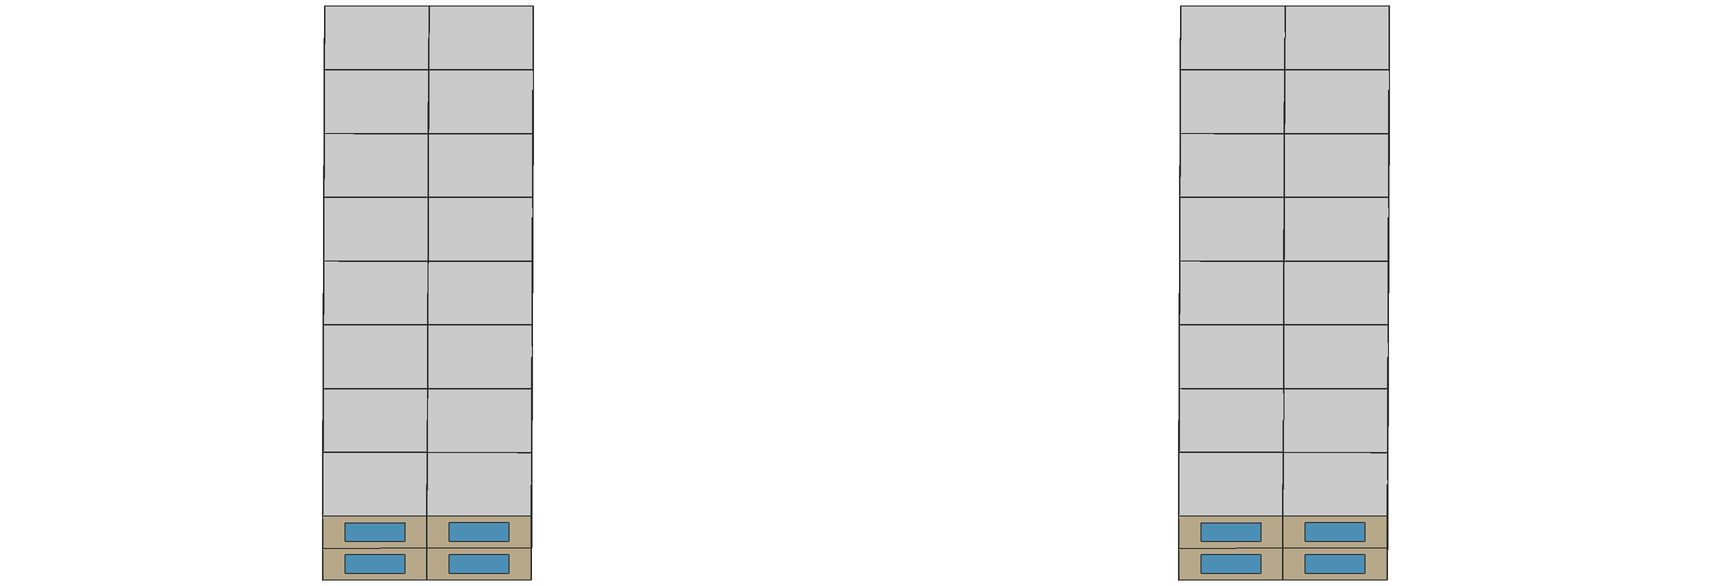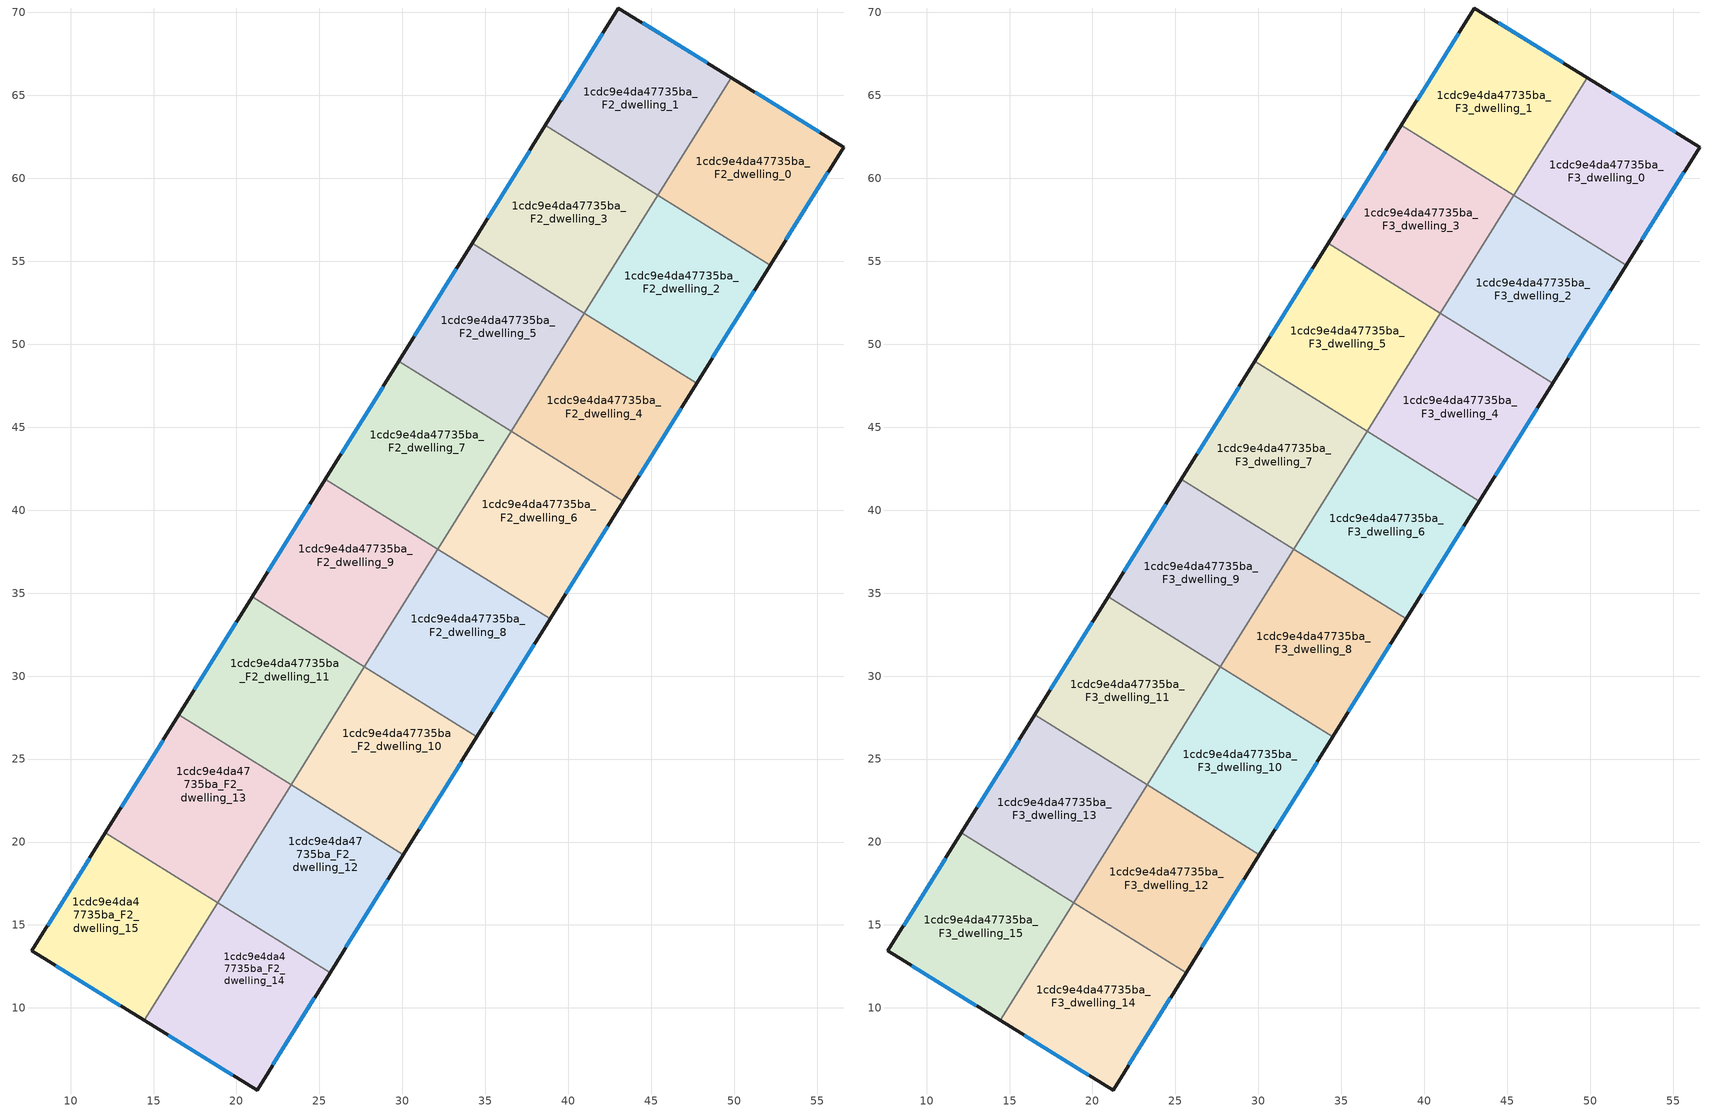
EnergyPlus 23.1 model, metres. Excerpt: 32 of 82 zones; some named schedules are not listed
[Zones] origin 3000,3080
1cdc9e4da47735ba_F2_dwelling_0
 floor to 1cdc9e4da47735ba_F1_dwelling_2 (EU_floor_Construction): 52.42,55.18 52.16,54.76 45.4,58.97 45.66,59.39 z6
 floor adiabatic (EU_floor_Construction): 56.59,61.89 52.42,55.18 45.66,59.39 49.82,66.07 z6
 wall outside (EU_wall_Construction): 52.16,54.76 56.59,61.89 49.82,66.07 z6:9
 wall to 1cdc9e4da47735ba_F2_dwelling_1 (EU_wall_Construction): 49.82,66.07 45.4,58.97 z6:9
 wall to 1cdc9e4da47735ba_F2_dwelling_2 (EU_wall_Construction): 45.4,58.97 52.16,54.76 z6:9
 window (EU_Window_Construction): 55.14,62.79 51.27,65.18 / 53.11,56.29 55.65,60.36 z6.64:8.36
1cdc9e4da47735ba_F2_dwelling_1
 floor to 1cdc9e4da47735ba_F1_dwelling_1 (EU_floor_Construction): 49.82,66.07 45.66,59.39 38.88,63.61 43.03,70.27 z6
 floor to 1cdc9e4da47735ba_F1_dwelling_3 (EU_floor_Construction): 45.65,59.39 45.39,58.98 38.62,63.19 38.88,63.61 z6
 wall outside (EU_wall_Construction): 49.82,66.07 43.03,70.27 38.62,63.19 z6:9
 wall to 1cdc9e4da47735ba_F2_dwelling_3 (EU_wall_Construction): 38.62,63.19 45.39,58.98 z6:9
 wall to 1cdc9e4da47735ba_F2_dwelling_2 (EU_wall_Construction): 45.39,58.97 45.4,58.97 z6:9
 window (EU_Window_Construction): 48.36,66.97 44.48,69.37 / 42.08,68.75 39.56,64.7 z6.64:8.36
1cdc9e4da47735ba_F2_dwelling_10
 floor to 1cdc9e4da47735ba_F1_dwelling_10 (EU_floor_Construction): 34.48,26.34 31.62,21.75 24.85,25.96 27.71,30.56 z6
 floor to 1cdc9e4da47735ba_F1_dwelling_12 (EU_floor_Construction): 31.62,21.75 30.06,19.24 23.29,23.45 24.85,25.96 z6
 wall outside (EU_wall_Construction): 30.06,19.24 34.48,26.34 z6:9
 wall to 1cdc9e4da47735ba_F2_dwelling_12 (EU_wall_Construction): 23.29,23.45 30.06,19.24 z6:9
 wall to 1cdc9e4da47735ba_F2_dwelling_11 (EU_wall_Construction): 27.71,30.56 23.29,23.45 z6:9
 wall to 1cdc9e4da47735ba_F2_dwelling_8 (EU_wall_Construction): 34.48,26.34 27.71,30.56 z6:9
 window (EU_Window_Construction): 31.01,20.76 33.54,24.82 z6.64:8.36
1cdc9e4da47735ba_F2_dwelling_11
 floor to 1cdc9e4da47735ba_F1_dwelling_11 (EU_floor_Construction): 27.71,30.56 24.85,25.96 18.08,30.17 20.94,34.77 z6
 floor to 1cdc9e4da47735ba_F1_dwelling_13 (EU_floor_Construction): 24.85,25.96 23.29,23.45 16.52,27.67 18.08,30.17 z6
 wall outside (EU_wall_Construction): 20.94,34.77 16.52,27.67 z6:9
 wall to 1cdc9e4da47735ba_F2_dwelling_9 (EU_wall_Construction): 27.71,30.56 20.94,34.77 z6:9
 wall to 1cdc9e4da47735ba_F2_dwelling_13 (EU_wall_Construction): 16.52,27.67 23.29,23.45 z6:9
 window (EU_Window_Construction): 19.99,33.25 17.47,29.19 z6.64:8.36
1cdc9e4da47735ba_F2_dwelling_12
 floor to 1cdc9e4da47735ba_F1_dwelling_12 (EU_floor_Construction): 30.06,19.24 27.46,15.06 20.69,19.27 23.29,23.45 z6
 floor to 1cdc9e4da47735ba_F1_dwelling_14 (EU_floor_Construction): 27.46,15.06 25.64,12.14 18.87,16.35 20.69,19.27 z6
 wall outside (EU_wall_Construction): 25.64,12.14 30.06,19.24 z6:9
 wall to 1cdc9e4da47735ba_F2_dwelling_13 (EU_wall_Construction): 23.29,23.45 18.87,16.35 z6:9
 wall to 1cdc9e4da47735ba_F2_dwelling_14 (EU_wall_Construction): 18.87,16.35 25.64,12.14 z6:9
 window (EU_Window_Construction): 26.59,13.66 29.12,17.72 z6.64:8.36
1cdc9e4da47735ba_F2_dwelling_13
 floor to 1cdc9e4da47735ba_F1_dwelling_13 (EU_floor_Construction): 23.29,23.45 20.69,19.27 13.92,23.49 16.52,27.67 z6
 floor to 1cdc9e4da47735ba_F1_dwelling_16 (EU_floor_Construction): 18.43,20.68 16.61,17.76 12.1,20.56 13.92,23.49 z6
 floor to 1cdc9e4da47735ba_F1_dwelling_15 (EU_floor_Construction): 20.69,19.27 18.87,16.35 16.61,17.76 18.43,20.68 z6
 wall outside (EU_wall_Construction): 16.52,27.67 12.1,20.56 z6:9
 wall to 1cdc9e4da47735ba_F2_dwelling_15 (EU_wall_Construction): 12.1,20.56 18.86,16.35 z6:9
 wall to 1cdc9e4da47735ba_F2_dwelling_14 (EU_wall_Construction): 18.86,16.36 18.87,16.35 z6:9
 window (EU_Window_Construction): 15.57,26.14 13.05,22.08 z6.64:8.36
1cdc9e4da47735ba_F2_dwelling_14
 floor to 1cdc9e4da47735ba_F1_dwelling_15 (EU_floor_Construction): 18.87,16.35 16.53,12.59 23.3,8.38 21.24,5.05 14.44,9.25 18.86,16.36 z6
 floor adiabatic (EU_floor_Construction): 25.64,12.14 23.3,8.38 16.53,12.59 18.87,16.35 z6
 wall outside (EU_wall_Construction): 14.44,9.25 21.24,5.05 25.64,12.14 z6:9
 wall to 1cdc9e4da47735ba_F2_dwelling_15 (EU_wall_Construction): 18.86,16.36 14.44,9.25 z6:9
 window (EU_Window_Construction): 15.9,8.35 19.78,5.95 / 22.18,6.57 24.7,10.62 z6.64:8.36
1cdc9e4da47735ba_F2_dwelling_15
 floor to 1cdc9e4da47735ba_F1_dwelling_15 (EU_floor_Construction): 18.86,16.36 14.44,9.25 12.18,10.64 16.61,17.76 z6
 floor to 1cdc9e4da47735ba_F1_dwelling_16 (EU_floor_Construction): 16.61,17.76 12.18,10.64 7.67,13.43 12.1,20.56 z6
 wall outside (EU_wall_Construction): 12.1,20.56 7.67,13.43 14.44,9.25 z6:9
 window (EU_Window_Construction): 9.12,12.54 12.99,10.15 / 11.15,19.03 8.62,14.96 z6.64:8.36
1cdc9e4da47735ba_F2_dwelling_2
 floor to 1cdc9e4da47735ba_F1_dwelling_2 (EU_floor_Construction): 52.16,54.76 48.26,48.49 41.49,52.71 45.39,58.97 z6
 floor to 1cdc9e4da47735ba_F1_dwelling_4 (EU_floor_Construction): 48.26,48.49 47.74,47.66 40.97,51.87 41.49,52.71 z6
 wall outside (EU_wall_Construction): 47.74,47.66 52.16,54.76 z6:9
 wall to 1cdc9e4da47735ba_F2_dwelling_4 (EU_wall_Construction): 40.97,51.87 47.74,47.66 z6:9
 wall to 1cdc9e4da47735ba_F2_dwelling_3 (EU_wall_Construction): 45.39,58.97 40.97,51.87 z6:9
 window (EU_Window_Construction): 48.69,49.18 51.21,53.24 z6.64:8.36
1cdc9e4da47735ba_F2_dwelling_3
 floor to 1cdc9e4da47735ba_F1_dwelling_3 (EU_floor_Construction): 45.39,58.98 41.49,52.71 34.72,56.92 38.62,63.19 z6
 floor to 1cdc9e4da47735ba_F1_dwelling_5 (EU_floor_Construction): 41.49,52.71 40.97,51.87 34.2,56.08 34.72,56.92 z6
 wall outside (EU_wall_Construction): 38.62,63.19 34.2,56.08 z6:9
 wall to 1cdc9e4da47735ba_F2_dwelling_5 (EU_wall_Construction): 34.2,56.08 40.97,51.87 z6:9
 window (EU_Window_Construction): 37.67,61.67 35.15,57.6 z6.64:8.36
1cdc9e4da47735ba_F2_dwelling_4
 floor adiabatic (EU_floor_Construction): 47.74,47.66 43.32,40.55 36.55,44.77 40.97,51.87 z6
 wall outside (EU_wall_Construction): 43.32,40.55 47.74,47.66 z6:9
 wall to 1cdc9e4da47735ba_F2_dwelling_6 (EU_wall_Construction): 36.55,44.77 43.32,40.55 z6:9
 wall to 1cdc9e4da47735ba_F2_dwelling_5 (EU_wall_Construction): 40.97,51.87 36.55,44.77 z6:9
 window (EU_Window_Construction): 44.27,42.08 46.8,46.14 z6.64:8.36
1cdc9e4da47735ba_F2_dwelling_5
 floor to 1cdc9e4da47735ba_F1_dwelling_5 (EU_floor_Construction): 40.97,51.87 37.33,46.02 30.56,50.23 34.2,56.08 z6
 floor to 1cdc9e4da47735ba_F1_dwelling_7 (EU_floor_Construction): 37.33,46.02 36.55,44.77 29.78,48.98 30.56,50.23 z6
 wall outside (EU_wall_Construction): 34.2,56.08 29.78,48.98 z6:9
 wall to 1cdc9e4da47735ba_F2_dwelling_7 (EU_wall_Construction): 29.78,48.98 36.55,44.77 z6:9
 window (EU_Window_Construction): 33.25,54.56 30.73,50.5 z6.64:8.36
1cdc9e4da47735ba_F2_dwelling_6
 floor to 1cdc9e4da47735ba_F1_dwelling_6 (EU_floor_Construction): 43.32,40.55 39.94,35.12 33.17,39.33 36.55,44.77 z6
 floor to 1cdc9e4da47735ba_F1_dwelling_8 (EU_floor_Construction): 39.94,35.12 38.9,33.45 32.13,37.66 33.17,39.33 z6
 wall outside (EU_wall_Construction): 38.9,33.45 43.32,40.55 z6:9
 wall to 1cdc9e4da47735ba_F2_dwelling_8 (EU_wall_Construction): 32.13,37.66 38.9,33.45 z6:9
 wall to 1cdc9e4da47735ba_F2_dwelling_7 (EU_wall_Construction): 36.55,44.77 32.13,37.66 z6:9
 window (EU_Window_Construction): 39.85,34.97 42.38,39.03 z6.64:8.36
1cdc9e4da47735ba_F2_dwelling_7
 floor to 1cdc9e4da47735ba_F1_dwelling_7 (EU_floor_Construction): 36.55,44.77 33.17,39.33 26.4,43.55 29.78,48.98 z6
 floor to 1cdc9e4da47735ba_F1_dwelling_9 (EU_floor_Construction): 33.17,39.33 32.13,37.66 25.36,41.87 26.4,43.55 z6
 wall outside (EU_wall_Construction): 29.78,48.98 25.36,41.87 z6:9
 wall to 1cdc9e4da47735ba_F2_dwelling_9 (EU_wall_Construction): 25.36,41.87 32.13,37.66 z6:9
 window (EU_Window_Construction): 28.83,47.46 26.31,43.4 z6.64:8.36
1cdc9e4da47735ba_F2_dwelling_8
 floor to 1cdc9e4da47735ba_F1_dwelling_8 (EU_floor_Construction): 38.9,33.45 35.78,28.43 29.01,32.65 32.13,37.66 z6
 floor to 1cdc9e4da47735ba_F1_dwelling_10 (EU_floor_Construction): 35.78,28.43 34.48,26.34 27.71,30.56 29.01,32.65 z6
 wall outside (EU_wall_Construction): 34.48,26.34 38.9,33.45 z6:9
 wall to 1cdc9e4da47735ba_F2_dwelling_9 (EU_wall_Construction): 32.13,37.66 27.71,30.56 z6:9
 window (EU_Window_Construction): 35.43,27.87 37.96,31.93 z6.64:8.36
1cdc9e4da47735ba_F2_dwelling_9
 floor to 1cdc9e4da47735ba_F1_dwelling_9 (EU_floor_Construction): 32.13,37.66 29.01,32.65 22.24,36.86 25.36,41.87 z6
 floor to 1cdc9e4da47735ba_F1_dwelling_11 (EU_floor_Construction): 29.01,32.65 27.71,30.56 20.94,34.77 22.24,36.86 z6
 wall outside (EU_wall_Construction): 25.36,41.87 20.94,34.77 z6:9
 window (EU_Window_Construction): 24.41,40.35 21.89,36.29 z6.64:8.36
1cdc9e4da47735ba_F3_dwelling_0
 floor to 1cdc9e4da47735ba_F2_dwelling_0 (EU_floor_Construction): 56.59,61.89 52.16,54.76 45.4,58.97 49.82,66.07 z9
 wall outside (EU_wall_Construction): 52.16,54.76 56.59,61.89 49.82,66.07 z9:12
 wall to 1cdc9e4da47735ba_F3_dwelling_1 (EU_wall_Construction): 49.82,66.07 45.4,58.97 z9:12
 wall to 1cdc9e4da47735ba_F3_dwelling_2 (EU_wall_Construction): 45.4,58.97 52.16,54.76 z9:12
 window (EU_Window_Construction): 55.14,62.79 51.27,65.18 / 53.11,56.29 55.65,60.36 z9.64:11.36
 ceiling to 1cdc9e4da47735ba_F4_dwelling_0 (EU_floor_Construction): 52.16,54.76 56.59,61.89 49.82,66.07 45.4,58.97 z12
1cdc9e4da47735ba_F3_dwelling_1
 floor to 1cdc9e4da47735ba_F2_dwelling_1 (EU_floor_Construction): 49.82,66.07 45.4,58.97 38.62,63.19 43.03,70.27 z9
 wall outside (EU_wall_Construction): 49.82,66.07 43.03,70.27 38.62,63.19 z9:12
 wall to 1cdc9e4da47735ba_F3_dwelling_3 (EU_wall_Construction): 38.62,63.19 45.39,58.98 z9:12
 wall to 1cdc9e4da47735ba_F3_dwelling_2 (EU_wall_Construction): 45.39,58.97 45.4,58.97 z9:12
 window (EU_Window_Construction): 48.36,66.97 44.48,69.37 / 42.08,68.75 39.56,64.7 z9.64:11.36
 ceiling to 1cdc9e4da47735ba_F4_dwelling_1 (EU_floor_Construction): 45.4,58.97 49.82,66.07 43.03,70.27 38.62,63.19 z12
1cdc9e4da47735ba_F3_dwelling_10
 floor to 1cdc9e4da47735ba_F2_dwelling_10 (EU_floor_Construction): 34.48,26.34 30.06,19.24 23.29,23.45 27.71,30.56 z9
 wall outside (EU_wall_Construction): 30.06,19.24 34.48,26.34 z9:12
 wall to 1cdc9e4da47735ba_F3_dwelling_12 (EU_wall_Construction): 23.29,23.45 30.06,19.24 z9:12
 wall to 1cdc9e4da47735ba_F3_dwelling_11 (EU_wall_Construction): 27.71,30.56 23.29,23.45 z9:12
 wall to 1cdc9e4da47735ba_F3_dwelling_8 (EU_wall_Construction): 34.48,26.34 27.71,30.56 z9:12
 window (EU_Window_Construction): 31.01,20.76 33.54,24.82 z9.64:11.36
 ceiling to 1cdc9e4da47735ba_F4_dwelling_10 (EU_floor_Construction): 30.06,19.24 34.48,26.34 27.71,30.56 23.29,23.45 z12
1cdc9e4da47735ba_F3_dwelling_11
 floor to 1cdc9e4da47735ba_F2_dwelling_11 (EU_floor_Construction): 27.71,30.56 23.29,23.45 16.52,27.67 20.94,34.77 z9
 wall outside (EU_wall_Construction): 20.94,34.77 16.52,27.67 z9:12
 wall to 1cdc9e4da47735ba_F3_dwelling_9 (EU_wall_Construction): 27.71,30.56 20.94,34.77 z9:12
 wall to 1cdc9e4da47735ba_F3_dwelling_13 (EU_wall_Construction): 16.52,27.67 23.29,23.45 z9:12
 window (EU_Window_Construction): 19.99,33.25 17.47,29.19 z9.64:11.36
 ceiling to 1cdc9e4da47735ba_F4_dwelling_11 (EU_floor_Construction): 23.29,23.45 27.71,30.56 20.94,34.77 16.52,27.67 z12
1cdc9e4da47735ba_F3_dwelling_12
 floor to 1cdc9e4da47735ba_F2_dwelling_12 (EU_floor_Construction): 30.06,19.24 25.64,12.14 18.87,16.35 23.29,23.45 z9
 wall outside (EU_wall_Construction): 25.64,12.14 30.06,19.24 z9:12
 wall to 1cdc9e4da47735ba_F3_dwelling_13 (EU_wall_Construction): 23.29,23.45 18.87,16.35 z9:12
 wall to 1cdc9e4da47735ba_F3_dwelling_14 (EU_wall_Construction): 18.87,16.35 25.64,12.14 z9:12
 window (EU_Window_Construction): 26.59,13.66 29.12,17.72 z9.64:11.36
 ceiling to 1cdc9e4da47735ba_F4_dwelling_12 (EU_floor_Construction): 25.64,12.14 30.06,19.24 23.29,23.45 18.87,16.35 z12
1cdc9e4da47735ba_F3_dwelling_13
 floor to 1cdc9e4da47735ba_F2_dwelling_13 (EU_floor_Construction): 23.29,23.45 18.87,16.35 12.1,20.56 16.52,27.67 z9
 wall outside (EU_wall_Construction): 16.52,27.67 12.1,20.56 z9:12
 wall to 1cdc9e4da47735ba_F3_dwelling_15 (EU_wall_Construction): 12.1,20.56 18.86,16.35 z9:12
 wall to 1cdc9e4da47735ba_F3_dwelling_14 (EU_wall_Construction): 18.86,16.36 18.87,16.35 z9:12
 window (EU_Window_Construction): 15.57,26.14 13.05,22.08 z9.64:11.36
 ceiling to 1cdc9e4da47735ba_F4_dwelling_13 (EU_floor_Construction): 18.87,16.35 23.29,23.45 16.52,27.67 12.1,20.56 z12
1cdc9e4da47735ba_F3_dwelling_14
 floor to 1cdc9e4da47735ba_F2_dwelling_14 (EU_floor_Construction): 25.64,12.14 21.24,5.05 14.44,9.25 18.86,16.36 z9
 wall outside (EU_wall_Construction): 14.44,9.25 21.24,5.05 25.64,12.14 z9:12
 wall to 1cdc9e4da47735ba_F3_dwelling_15 (EU_wall_Construction): 18.86,16.36 14.44,9.25 z9:12
 window (EU_Window_Construction): 15.9,8.35 19.78,5.95 / 22.18,6.57 24.7,10.62 z9.64:11.36
 ceiling to 1cdc9e4da47735ba_F4_dwelling_14 (EU_floor_Construction): 21.24,5.05 25.64,12.14 18.86,16.36 14.44,9.25 z12
1cdc9e4da47735ba_F3_dwelling_15
 floor to 1cdc9e4da47735ba_F2_dwelling_15 (EU_floor_Construction): 18.86,16.36 14.44,9.25 7.67,13.43 12.1,20.56 z9
 wall outside (EU_wall_Construction): 12.1,20.56 7.67,13.43 14.44,9.25 z9:12
 window (EU_Window_Construction): 9.12,12.54 12.99,10.15 / 11.15,19.03 8.62,14.96 z9.64:11.36
 ceiling to 1cdc9e4da47735ba_F4_dwelling_15 (EU_floor_Construction): 14.44,9.25 18.86,16.36 12.1,20.56 7.67,13.43 z12
1cdc9e4da47735ba_F3_dwelling_2
 floor to 1cdc9e4da47735ba_F2_dwelling_2 (EU_floor_Construction): 52.16,54.76 47.74,47.66 40.97,51.87 45.39,58.97 z9
 wall outside (EU_wall_Construction): 47.74,47.66 52.16,54.76 z9:12
 wall to 1cdc9e4da47735ba_F3_dwelling_4 (EU_wall_Construction): 40.97,51.87 47.74,47.66 z9:12
 wall to 1cdc9e4da47735ba_F3_dwelling_3 (EU_wall_Construction): 45.39,58.97 40.97,51.87 z9:12
 window (EU_Window_Construction): 48.69,49.18 51.21,53.24 z9.64:11.36
 ceiling to 1cdc9e4da47735ba_F4_dwelling_2 (EU_floor_Construction): 47.74,47.66 52.16,54.76 45.39,58.97 40.97,51.87 z12
1cdc9e4da47735ba_F3_dwelling_3
 floor to 1cdc9e4da47735ba_F2_dwelling_3 (EU_floor_Construction): 45.39,58.97 40.97,51.87 34.2,56.08 38.62,63.19 z9
 wall outside (EU_wall_Construction): 38.62,63.19 34.2,56.08 z9:12
 wall to 1cdc9e4da47735ba_F3_dwelling_5 (EU_wall_Construction): 34.2,56.08 40.97,51.87 z9:12
 window (EU_Window_Construction): 37.67,61.67 35.15,57.6 z9.64:11.36
 ceiling to 1cdc9e4da47735ba_F4_dwelling_3 (EU_floor_Construction): 40.97,51.87 45.39,58.97 38.62,63.19 34.2,56.08 z12
1cdc9e4da47735ba_F3_dwelling_4
 floor to 1cdc9e4da47735ba_F2_dwelling_4 (EU_floor_Construction): 47.74,47.66 43.32,40.55 36.55,44.77 40.97,51.87 z9
 wall outside (EU_wall_Construction): 43.32,40.55 47.74,47.66 z9:12
 wall to 1cdc9e4da47735ba_F3_dwelling_6 (EU_wall_Construction): 36.55,44.77 43.32,40.55 z9:12
 wall to 1cdc9e4da47735ba_F3_dwelling_5 (EU_wall_Construction): 40.97,51.87 36.55,44.77 z9:12
 window (EU_Window_Construction): 44.27,42.08 46.8,46.14 z9.64:11.36
 ceiling to 1cdc9e4da47735ba_F4_dwelling_4 (EU_floor_Construction): 43.32,40.55 47.74,47.66 40.97,51.87 36.55,44.77 z12
1cdc9e4da47735ba_F3_dwelling_5
 floor to 1cdc9e4da47735ba_F2_dwelling_5 (EU_floor_Construction): 40.97,51.87 36.55,44.77 29.78,48.98 34.2,56.08 z9
 wall outside (EU_wall_Construction): 34.2,56.08 29.78,48.98 z9:12
 wall to 1cdc9e4da47735ba_F3_dwelling_7 (EU_wall_Construction): 29.78,48.98 36.55,44.77 z9:12
 window (EU_Window_Construction): 33.25,54.56 30.73,50.5 z9.64:11.36
 ceiling to 1cdc9e4da47735ba_F4_dwelling_5 (EU_floor_Construction): 36.55,44.77 40.97,51.87 34.2,56.08 29.78,48.98 z12
1cdc9e4da47735ba_F3_dwelling_6
 floor to 1cdc9e4da47735ba_F2_dwelling_6 (EU_floor_Construction): 43.32,40.55 38.9,33.45 32.13,37.66 36.55,44.77 z9
 wall outside (EU_wall_Construction): 38.9,33.45 43.32,40.55 z9:12
 wall to 1cdc9e4da47735ba_F3_dwelling_8 (EU_wall_Construction): 32.13,37.66 38.9,33.45 z9:12
 wall to 1cdc9e4da47735ba_F3_dwelling_7 (EU_wall_Construction): 36.55,44.77 32.13,37.66 z9:12
 window (EU_Window_Construction): 39.85,34.97 42.38,39.03 z9.64:11.36
 ceiling to 1cdc9e4da47735ba_F4_dwelling_6 (EU_floor_Construction): 38.9,33.45 43.32,40.55 36.55,44.77 32.13,37.66 z12
1cdc9e4da47735ba_F3_dwelling_7
 floor to 1cdc9e4da47735ba_F2_dwelling_7 (EU_floor_Construction): 36.55,44.77 32.13,37.66 25.36,41.87 29.78,48.98 z9
 wall outside (EU_wall_Construction): 29.78,48.98 25.36,41.87 z9:12
 wall to 1cdc9e4da47735ba_F3_dwelling_9 (EU_wall_Construction): 25.36,41.87 32.13,37.66 z9:12
 window (EU_Window_Construction): 28.83,47.46 26.31,43.4 z9.64:11.36
 ceiling to 1cdc9e4da47735ba_F4_dwelling_7 (EU_floor_Construction): 32.13,37.66 36.55,44.77 29.78,48.98 25.36,41.87 z12
1cdc9e4da47735ba_F3_dwelling_8
 floor to 1cdc9e4da47735ba_F2_dwelling_8 (EU_floor_Construction): 38.9,33.45 34.48,26.34 27.71,30.56 32.13,37.66 z9
 wall outside (EU_wall_Construction): 34.48,26.34 38.9,33.45 z9:12
 wall to 1cdc9e4da47735ba_F3_dwelling_9 (EU_wall_Construction): 32.13,37.66 27.71,30.56 z9:12
 window (EU_Window_Construction): 35.43,27.87 37.96,31.93 z9.64:11.36
 ceiling to 1cdc9e4da47735ba_F4_dwelling_8 (EU_floor_Construction): 34.48,26.34 38.9,33.45 32.13,37.66 27.71,30.56 z12
1cdc9e4da47735ba_F3_dwelling_9
 floor to 1cdc9e4da47735ba_F2_dwelling_9 (EU_floor_Construction): 32.13,37.66 27.71,30.56 20.94,34.77 25.36,41.87 z9
 wall outside (EU_wall_Construction): 25.36,41.87 20.94,34.77 z9:12
 window (EU_Window_Construction): 24.41,40.35 21.89,36.29 z9.64:11.36
 ceiling to 1cdc9e4da47735ba_F4_dwelling_9 (EU_floor_Construction): 27.71,30.56 32.13,37.66 25.36,41.87 20.94,34.77 z12
[Building]
EU S2 Campaign: North Axis=0; Terrain=City; Solar Distribution=FullExterior
[Site:Location]
Yerevan-Zvartnots.Intl.AP: Latitude=40.15; Longitude=44.383; Time Zone=4; Elevation=854
[SizingPeriod:WeatherFileDays]
AnnualSizingPeriod: Begin Month=1; Begin Day of Month=1; End Month=12; End Day of Month=31; Day of Week for Start Day=Monday; Use Weather File Daylight Saving Period=No; Use Weather File Rain and Snow Indicators=No
[MATERIAL]
EU_InternalMass_Material: Roughness=MediumRough; Thickness=0.1; Conductivity=1; Density=1800; Specific Heat=900; Thermal Absorptance=0.9; Solar Absorptance=0.7; Visible Absorptance=0.7
[MATERIAL:NOMASS] Roughness=MediumRough; Thermal Absorptance=0.9; Solar Absorptance=0.7; Visible Absorptance=0.7
Name | Thermal Resistance
EU_wall_NoMass | 1.05043
EU_floor_NoMass | 0.478065
[WINDOWMATERIAL:SIMPLEGLAZINGSYSTEM]
EU_Window_SimpleGlazing: UFactor=2.5566; Solar Heat Gain Coefficient=0.75; Visible Transmittance=0.75
[CONSTRUCTION]
EU_wall_Construction: EU_wall_NoMass
EU_floor_Construction: EU_floor_NoMass
EU_Window_Construction: EU_Window_SimpleGlazing
EU_InternalMass_Construction: EU_InternalMass_Material
[ZONE] Type=1; Multiplier=1; Ceiling Height=autocalculate; Floor Area=autocalculate; Part of Total Floor Area=Yes
Name | Volume
1cdc9e4da47735ba_F2_dwelling_0; 1cdc9e4da47735ba_F3_dwelling_0 | 200.18
1cdc9e4da47735ba_F2_dwelling_1; 1cdc9e4da47735ba_F3_dwelling_1 | 200.16
1cdc9e4da47735ba_F2_dwelling_10; 1cdc9e4da47735ba_F3_dwelling_10; 1cdc9e4da47735ba_F2_dwelling_9; 1cdc9e4da47735ba_F3_dwelling_9 | 200.172
1cdc9e4da47735ba_F2_dwelling_11; 1cdc9e4da47735ba_F3_dwelling_11; 1cdc9e4da47735ba_F2_dwelling_5; 1cdc9e4da47735ba_F3_dwelling_5 | 200.193
1cdc9e4da47735ba_F2_dwelling_12; 1cdc9e4da47735ba_F3_dwelling_12; 1cdc9e4da47735ba_F2_dwelling_13; 1cdc9e4da47735ba_F3_dwelling_13; 1cdc9e4da47735ba_F2_dwelling_14; 1cdc9e4da47735ba_F3_dwelling_14; 1cdc9e4da47735ba_F2_dwelling_7; 1cdc9e4da47735ba_F3_dwelling_7 | 200.176
1cdc9e4da47735ba_F2_dwelling_15; 1cdc9e4da47735ba_F3_dwelling_15 | 200.197
1cdc9e4da47735ba_F2_dwelling_2; 1cdc9e4da47735ba_F3_dwelling_2 | 200.158
1cdc9e4da47735ba_F2_dwelling_3; 1cdc9e4da47735ba_F3_dwelling_3 | 200.209
1cdc9e4da47735ba_F2_dwelling_4; 1cdc9e4da47735ba_F3_dwelling_4 | 200.155
1cdc9e4da47735ba_F2_dwelling_6; 1cdc9e4da47735ba_F3_dwelling_6 | 200.175
1cdc9e4da47735ba_F2_dwelling_8; 1cdc9e4da47735ba_F3_dwelling_8 | 200.142
[INTERNALMASS] Construction=EU_InternalMass_Construction
Name | Zone or ZoneList | Surface Area
1cdc9e4da47735ba_F2_dwelling_0_EU_InternalMass | 1cdc9e4da47735ba_F2_dwelling_0 | 66.7272
1cdc9e4da47735ba_F2_dwelling_1_EU_InternalMass | 1cdc9e4da47735ba_F2_dwelling_1 | 66.7193
1cdc9e4da47735ba_F2_dwelling_2_EU_InternalMass | 1cdc9e4da47735ba_F2_dwelling_2 | 66.72
1cdc9e4da47735ba_F2_dwelling_3_EU_InternalMass | 1cdc9e4da47735ba_F2_dwelling_3 | 66.7354
1cdc9e4da47735ba_F2_dwelling_4_EU_InternalMass | 1cdc9e4da47735ba_F2_dwelling_4 | 66.7182
1cdc9e4da47735ba_F2_dwelling_5_EU_InternalMass | 1cdc9e4da47735ba_F2_dwelling_5 | 66.732
1cdc9e4da47735ba_F2_dwelling_6_EU_InternalMass | 1cdc9e4da47735ba_F2_dwelling_6 | 66.7261
1cdc9e4da47735ba_F2_dwelling_7_EU_InternalMass | 1cdc9e4da47735ba_F2_dwelling_7 | 66.727
1cdc9e4da47735ba_F2_dwelling_8_EU_InternalMass | 1cdc9e4da47735ba_F2_dwelling_8 | 66.7122
1cdc9e4da47735ba_F2_dwelling_9_EU_InternalMass | 1cdc9e4da47735ba_F2_dwelling_9 | 66.7241
1cdc9e4da47735ba_F2_dwelling_10_EU_InternalMass | 1cdc9e4da47735ba_F2_dwelling_10 | 66.7249
1cdc9e4da47735ba_F2_dwelling_11_EU_InternalMass | 1cdc9e4da47735ba_F2_dwelling_11 | 66.7298
1cdc9e4da47735ba_F2_dwelling_12_EU_InternalMass | 1cdc9e4da47735ba_F2_dwelling_12 | 66.7235
1cdc9e4da47735ba_F2_dwelling_13_EU_InternalMass | 1cdc9e4da47735ba_F2_dwelling_13 | 66.727
1cdc9e4da47735ba_F2_dwelling_14_EU_InternalMass | 1cdc9e4da47735ba_F2_dwelling_14 | 66.7249
1cdc9e4da47735ba_F2_dwelling_15_EU_InternalMass | 1cdc9e4da47735ba_F2_dwelling_15 | 66.7329
1cdc9e4da47735ba_F3_dwelling_0_EU_InternalMass | 1cdc9e4da47735ba_F3_dwelling_0 | 66.7272
1cdc9e4da47735ba_F3_dwelling_1_EU_InternalMass | 1cdc9e4da47735ba_F3_dwelling_1 | 66.7193
1cdc9e4da47735ba_F3_dwelling_2_EU_InternalMass | 1cdc9e4da47735ba_F3_dwelling_2 | 66.72
1cdc9e4da47735ba_F3_dwelling_3_EU_InternalMass | 1cdc9e4da47735ba_F3_dwelling_3 | 66.7354
1cdc9e4da47735ba_F3_dwelling_4_EU_InternalMass | 1cdc9e4da47735ba_F3_dwelling_4 | 66.7182
1cdc9e4da47735ba_F3_dwelling_5_EU_InternalMass | 1cdc9e4da47735ba_F3_dwelling_5 | 66.732
1cdc9e4da47735ba_F3_dwelling_6_EU_InternalMass | 1cdc9e4da47735ba_F3_dwelling_6 | 66.7261
1cdc9e4da47735ba_F3_dwelling_7_EU_InternalMass | 1cdc9e4da47735ba_F3_dwelling_7 | 66.727
1cdc9e4da47735ba_F3_dwelling_8_EU_InternalMass | 1cdc9e4da47735ba_F3_dwelling_8 | 66.7122
1cdc9e4da47735ba_F3_dwelling_9_EU_InternalMass | 1cdc9e4da47735ba_F3_dwelling_9 | 66.7241
1cdc9e4da47735ba_F3_dwelling_10_EU_InternalMass | 1cdc9e4da47735ba_F3_dwelling_10 | 66.7249
1cdc9e4da47735ba_F3_dwelling_11_EU_InternalMass | 1cdc9e4da47735ba_F3_dwelling_11 | 66.7298
1cdc9e4da47735ba_F3_dwelling_12_EU_InternalMass | 1cdc9e4da47735ba_F3_dwelling_12 | 66.7235
1cdc9e4da47735ba_F3_dwelling_13_EU_InternalMass | 1cdc9e4da47735ba_F3_dwelling_13 | 66.727
1cdc9e4da47735ba_F3_dwelling_14_EU_InternalMass | 1cdc9e4da47735ba_F3_dwelling_14 | 66.7249
1cdc9e4da47735ba_F3_dwelling_15_EU_InternalMass | 1cdc9e4da47735ba_F3_dwelling_15 | 66.7329
[OTHEREQUIPMENT] Fuel Type=Electricity; Design Level Calculation Method=Watts/Area; Power per Zone Floor Area=1; Fraction Latent=0; Fraction Radiant=0; Fraction Lost=0; Carbon Dioxide Generation Rate=0; EndUse Subcategory=EU_Step8_InternalGains
Name | Zone or ZoneList or Space or SpaceList | Schedule
EU_Step8_InternalGain_1cdc9e4da47735ba_F2_dwelling_0_f000 | 1cdc9e4da47735ba_F2_dwelling_0 | EU_Step8_GainSchedule_1cdc9e4da47735ba_F2_dwelling_0_f000
EU_Step8_InternalGain_1cdc9e4da47735ba_F2_dwelling_1_f000 | 1cdc9e4da47735ba_F2_dwelling_1 | EU_Step8_GainSchedule_1cdc9e4da47735ba_F2_dwelling_1_f000
EU_Step8_InternalGain_1cdc9e4da47735ba_F2_dwelling_2_f000 | 1cdc9e4da47735ba_F2_dwelling_2 | EU_Step8_GainSchedule_1cdc9e4da47735ba_F2_dwelling_2_f000
EU_Step8_InternalGain_1cdc9e4da47735ba_F2_dwelling_3_f000 | 1cdc9e4da47735ba_F2_dwelling_3 | EU_Step8_GainSchedule_1cdc9e4da47735ba_F2_dwelling_3_f000
EU_Step8_InternalGain_1cdc9e4da47735ba_F2_dwelling_4_f000 | 1cdc9e4da47735ba_F2_dwelling_4 | EU_Step8_GainSchedule_1cdc9e4da47735ba_F2_dwelling_4_f000
EU_Step8_InternalGain_1cdc9e4da47735ba_F2_dwelling_5_f000 | 1cdc9e4da47735ba_F2_dwelling_5 | EU_Step8_GainSchedule_1cdc9e4da47735ba_F2_dwelling_5_f000
EU_Step8_InternalGain_1cdc9e4da47735ba_F2_dwelling_6_f000 | 1cdc9e4da47735ba_F2_dwelling_6 | EU_Step8_GainSchedule_1cdc9e4da47735ba_F2_dwelling_6_f000
EU_Step8_InternalGain_1cdc9e4da47735ba_F2_dwelling_7_f000 | 1cdc9e4da47735ba_F2_dwelling_7 | EU_Step8_GainSchedule_1cdc9e4da47735ba_F2_dwelling_7_f000
EU_Step8_InternalGain_1cdc9e4da47735ba_F2_dwelling_8_f000 | 1cdc9e4da47735ba_F2_dwelling_8 | EU_Step8_GainSchedule_1cdc9e4da47735ba_F2_dwelling_8_f000
EU_Step8_InternalGain_1cdc9e4da47735ba_F2_dwelling_9_f000 | 1cdc9e4da47735ba_F2_dwelling_9 | EU_Step8_GainSchedule_1cdc9e4da47735ba_F2_dwelling_9_f000
EU_Step8_InternalGain_1cdc9e4da47735ba_F2_dwelling_10_f000 | 1cdc9e4da47735ba_F2_dwelling_10 | EU_Step8_GainSchedule_1cdc9e4da47735ba_F2_dwelling_10_f000
EU_Step8_InternalGain_1cdc9e4da47735ba_F2_dwelling_11_f000 | 1cdc9e4da47735ba_F2_dwelling_11 | EU_Step8_GainSchedule_1cdc9e4da47735ba_F2_dwelling_11_f000
EU_Step8_InternalGain_1cdc9e4da47735ba_F2_dwelling_12_f000 | 1cdc9e4da47735ba_F2_dwelling_12 | EU_Step8_GainSchedule_1cdc9e4da47735ba_F2_dwelling_12_f000
EU_Step8_InternalGain_1cdc9e4da47735ba_F2_dwelling_13_f000 | 1cdc9e4da47735ba_F2_dwelling_13 | EU_Step8_GainSchedule_1cdc9e4da47735ba_F2_dwelling_13_f000
EU_Step8_InternalGain_1cdc9e4da47735ba_F2_dwelling_14_f000 | 1cdc9e4da47735ba_F2_dwelling_14 | EU_Step8_GainSchedule_1cdc9e4da47735ba_F2_dwelling_14_f000
EU_Step8_InternalGain_1cdc9e4da47735ba_F2_dwelling_15_f000 | 1cdc9e4da47735ba_F2_dwelling_15 | EU_Step8_GainSchedule_1cdc9e4da47735ba_F2_dwelling_15_f000
EU_Step8_InternalGain_1cdc9e4da47735ba_F3_dwelling_0_f000 | 1cdc9e4da47735ba_F3_dwelling_0 | EU_Step8_GainSchedule_1cdc9e4da47735ba_F3_dwelling_0_f000
EU_Step8_InternalGain_1cdc9e4da47735ba_F3_dwelling_1_f000 | 1cdc9e4da47735ba_F3_dwelling_1 | EU_Step8_GainSchedule_1cdc9e4da47735ba_F3_dwelling_1_f000
EU_Step8_InternalGain_1cdc9e4da47735ba_F3_dwelling_2_f000 | 1cdc9e4da47735ba_F3_dwelling_2 | EU_Step8_GainSchedule_1cdc9e4da47735ba_F3_dwelling_2_f000
EU_Step8_InternalGain_1cdc9e4da47735ba_F3_dwelling_3_f000 | 1cdc9e4da47735ba_F3_dwelling_3 | EU_Step8_GainSchedule_1cdc9e4da47735ba_F3_dwelling_3_f000
EU_Step8_InternalGain_1cdc9e4da47735ba_F3_dwelling_4_f000 | 1cdc9e4da47735ba_F3_dwelling_4 | EU_Step8_GainSchedule_1cdc9e4da47735ba_F3_dwelling_4_f000
EU_Step8_InternalGain_1cdc9e4da47735ba_F3_dwelling_5_f000 | 1cdc9e4da47735ba_F3_dwelling_5 | EU_Step8_GainSchedule_1cdc9e4da47735ba_F3_dwelling_5_f000
EU_Step8_InternalGain_1cdc9e4da47735ba_F3_dwelling_6_f000 | 1cdc9e4da47735ba_F3_dwelling_6 | EU_Step8_GainSchedule_1cdc9e4da47735ba_F3_dwelling_6_f000
EU_Step8_InternalGain_1cdc9e4da47735ba_F3_dwelling_7_f000 | 1cdc9e4da47735ba_F3_dwelling_7 | EU_Step8_GainSchedule_1cdc9e4da47735ba_F3_dwelling_7_f000
EU_Step8_InternalGain_1cdc9e4da47735ba_F3_dwelling_8_f000 | 1cdc9e4da47735ba_F3_dwelling_8 | EU_Step8_GainSchedule_1cdc9e4da47735ba_F3_dwelling_8_f000
EU_Step8_InternalGain_1cdc9e4da47735ba_F3_dwelling_9_f000 | 1cdc9e4da47735ba_F3_dwelling_9 | EU_Step8_GainSchedule_1cdc9e4da47735ba_F3_dwelling_9_f000
EU_Step8_InternalGain_1cdc9e4da47735ba_F3_dwelling_10_f000 | 1cdc9e4da47735ba_F3_dwelling_10 | EU_Step8_GainSchedule_1cdc9e4da47735ba_F3_dwelling_10_f000
EU_Step8_InternalGain_1cdc9e4da47735ba_F3_dwelling_11_f000 | 1cdc9e4da47735ba_F3_dwelling_11 | EU_Step8_GainSchedule_1cdc9e4da47735ba_F3_dwelling_11_f000
EU_Step8_InternalGain_1cdc9e4da47735ba_F3_dwelling_12_f000 | 1cdc9e4da47735ba_F3_dwelling_12 | EU_Step8_GainSchedule_1cdc9e4da47735ba_F3_dwelling_12_f000
EU_Step8_InternalGain_1cdc9e4da47735ba_F3_dwelling_13_f000 | 1cdc9e4da47735ba_F3_dwelling_13 | EU_Step8_GainSchedule_1cdc9e4da47735ba_F3_dwelling_13_f000
EU_Step8_InternalGain_1cdc9e4da47735ba_F3_dwelling_14_f000 | 1cdc9e4da47735ba_F3_dwelling_14 | EU_Step8_GainSchedule_1cdc9e4da47735ba_F3_dwelling_14_f000
EU_Step8_InternalGain_1cdc9e4da47735ba_F3_dwelling_15_f000 | 1cdc9e4da47735ba_F3_dwelling_15 | EU_Step8_GainSchedule_1cdc9e4da47735ba_F3_dwelling_15_f000
[ZONEVENTILATION:DESIGNFLOWRATE] Schedule=EU_AlwaysOn; Design Flow Rate Calculation Method=AirChanges/Hour; Air Changes per Hour=0.557805; Ventilation Type=Natural; Fan Pressure Rise=0; Fan Total Efficiency=1; Constant Term Coefficient=1; Temperature Term Coefficient=0; Velocity Term Coefficient=0; Velocity Squared Term Coefficient=0; Minimum Indoor Temperature=-100; Maximum Indoor Temperature=100; Delta Temperature=-100; Minimum Outdoor Temperature=-100; Maximum Outdoor Temperature=100; Maximum Wind Speed=40
Name | Zone or ZoneList or Space or SpaceList
EU_ConstantAir_1cdc9e4da47735ba_F2_dwelling_0 | 1cdc9e4da47735ba_F2_dwelling_0
EU_ConstantAir_1cdc9e4da47735ba_F2_dwelling_1 | 1cdc9e4da47735ba_F2_dwelling_1
EU_ConstantAir_1cdc9e4da47735ba_F2_dwelling_2 | 1cdc9e4da47735ba_F2_dwelling_2
EU_ConstantAir_1cdc9e4da47735ba_F2_dwelling_3 | 1cdc9e4da47735ba_F2_dwelling_3
EU_ConstantAir_1cdc9e4da47735ba_F2_dwelling_4 | 1cdc9e4da47735ba_F2_dwelling_4
EU_ConstantAir_1cdc9e4da47735ba_F2_dwelling_5 | 1cdc9e4da47735ba_F2_dwelling_5
EU_ConstantAir_1cdc9e4da47735ba_F2_dwelling_6 | 1cdc9e4da47735ba_F2_dwelling_6
EU_ConstantAir_1cdc9e4da47735ba_F2_dwelling_7 | 1cdc9e4da47735ba_F2_dwelling_7
EU_ConstantAir_1cdc9e4da47735ba_F2_dwelling_8 | 1cdc9e4da47735ba_F2_dwelling_8
EU_ConstantAir_1cdc9e4da47735ba_F2_dwelling_9 | 1cdc9e4da47735ba_F2_dwelling_9
EU_ConstantAir_1cdc9e4da47735ba_F2_dwelling_10 | 1cdc9e4da47735ba_F2_dwelling_10
EU_ConstantAir_1cdc9e4da47735ba_F2_dwelling_11 | 1cdc9e4da47735ba_F2_dwelling_11
EU_ConstantAir_1cdc9e4da47735ba_F2_dwelling_12 | 1cdc9e4da47735ba_F2_dwelling_12
EU_ConstantAir_1cdc9e4da47735ba_F2_dwelling_13 | 1cdc9e4da47735ba_F2_dwelling_13
EU_ConstantAir_1cdc9e4da47735ba_F2_dwelling_14 | 1cdc9e4da47735ba_F2_dwelling_14
EU_ConstantAir_1cdc9e4da47735ba_F2_dwelling_15 | 1cdc9e4da47735ba_F2_dwelling_15
EU_ConstantAir_1cdc9e4da47735ba_F3_dwelling_0 | 1cdc9e4da47735ba_F3_dwelling_0
EU_ConstantAir_1cdc9e4da47735ba_F3_dwelling_1 | 1cdc9e4da47735ba_F3_dwelling_1
EU_ConstantAir_1cdc9e4da47735ba_F3_dwelling_2 | 1cdc9e4da47735ba_F3_dwelling_2
EU_ConstantAir_1cdc9e4da47735ba_F3_dwelling_3 | 1cdc9e4da47735ba_F3_dwelling_3
EU_ConstantAir_1cdc9e4da47735ba_F3_dwelling_4 | 1cdc9e4da47735ba_F3_dwelling_4
EU_ConstantAir_1cdc9e4da47735ba_F3_dwelling_5 | 1cdc9e4da47735ba_F3_dwelling_5
EU_ConstantAir_1cdc9e4da47735ba_F3_dwelling_6 | 1cdc9e4da47735ba_F3_dwelling_6
EU_ConstantAir_1cdc9e4da47735ba_F3_dwelling_7 | 1cdc9e4da47735ba_F3_dwelling_7
EU_ConstantAir_1cdc9e4da47735ba_F3_dwelling_8 | 1cdc9e4da47735ba_F3_dwelling_8
EU_ConstantAir_1cdc9e4da47735ba_F3_dwelling_9 | 1cdc9e4da47735ba_F3_dwelling_9
EU_ConstantAir_1cdc9e4da47735ba_F3_dwelling_10 | 1cdc9e4da47735ba_F3_dwelling_10
EU_ConstantAir_1cdc9e4da47735ba_F3_dwelling_11 | 1cdc9e4da47735ba_F3_dwelling_11
EU_ConstantAir_1cdc9e4da47735ba_F3_dwelling_12 | 1cdc9e4da47735ba_F3_dwelling_12
EU_ConstantAir_1cdc9e4da47735ba_F3_dwelling_13 | 1cdc9e4da47735ba_F3_dwelling_13
EU_ConstantAir_1cdc9e4da47735ba_F3_dwelling_14 | 1cdc9e4da47735ba_F3_dwelling_14
EU_ConstantAir_1cdc9e4da47735ba_F3_dwelling_15 | 1cdc9e4da47735ba_F3_dwelling_15
[HVACTEMPLATE:ZONE:IDEALLOADSAIRSYSTEM] System Availability Schedule=EU_AlwaysOn; Maximum Heating Supply Air Temperature=50; Minimum Cooling Supply Air Temperature=13; Maximum Heating Supply Air Humidity Ratio=0.0156; Minimum Cooling Supply Air Humidity Ratio=0.0077; Heating Limit=NoLimit; Cooling Limit=NoLimit; Heating Availability Schedule=EU_AlwaysOn; Cooling Availability Schedule=EU_CoolingOff; Dehumidification Control Type=ConstantSensibleHeatRatio; Cooling Sensible Heat Ratio=0.7; Dehumidification Setpoint=60; Humidification Control Type=None; Humidification Setpoint=30; Outdoor Air Method=None; Outdoor Air Flow Rate per Person=0.00944; Outdoor Air Flow Rate per Zone Floor Area=0; Outdoor Air Flow Rate per Zone=0; Demand Controlled Ventilation Type=None; Outdoor Air Economizer Type=NoEconomizer; Heat Recovery Type=None; Sensible Heat Recovery Effectiveness=0.7; Latent Heat Recovery Effectiveness=0.65
Name | Template Thermostat
1cdc9e4da47735ba_F2_dwelling_0 | EU_HeatOnly_1cdc9e4da47735ba_F2_dwelling_0
1cdc9e4da47735ba_F2_dwelling_1 | EU_HeatOnly_1cdc9e4da47735ba_F2_dwelling_1
1cdc9e4da47735ba_F2_dwelling_2 | EU_HeatOnly_1cdc9e4da47735ba_F2_dwelling_2
1cdc9e4da47735ba_F2_dwelling_3 | EU_HeatOnly_1cdc9e4da47735ba_F2_dwelling_3
1cdc9e4da47735ba_F2_dwelling_4 | EU_HeatOnly_1cdc9e4da47735ba_F2_dwelling_4
1cdc9e4da47735ba_F2_dwelling_5 | EU_HeatOnly_1cdc9e4da47735ba_F2_dwelling_5
1cdc9e4da47735ba_F2_dwelling_6 | EU_HeatOnly_1cdc9e4da47735ba_F2_dwelling_6
1cdc9e4da47735ba_F2_dwelling_7 | EU_HeatOnly_1cdc9e4da47735ba_F2_dwelling_7
1cdc9e4da47735ba_F2_dwelling_8 | EU_HeatOnly_1cdc9e4da47735ba_F2_dwelling_8
1cdc9e4da47735ba_F2_dwelling_9 | EU_HeatOnly_1cdc9e4da47735ba_F2_dwelling_9
1cdc9e4da47735ba_F2_dwelling_10 | EU_HeatOnly_1cdc9e4da47735ba_F2_dwelling_10
1cdc9e4da47735ba_F2_dwelling_11 | EU_HeatOnly_1cdc9e4da47735ba_F2_dwelling_11
1cdc9e4da47735ba_F2_dwelling_12 | EU_HeatOnly_1cdc9e4da47735ba_F2_dwelling_12
1cdc9e4da47735ba_F2_dwelling_13 | EU_HeatOnly_1cdc9e4da47735ba_F2_dwelling_13
1cdc9e4da47735ba_F2_dwelling_14 | EU_HeatOnly_1cdc9e4da47735ba_F2_dwelling_14
1cdc9e4da47735ba_F2_dwelling_15 | EU_HeatOnly_1cdc9e4da47735ba_F2_dwelling_15
1cdc9e4da47735ba_F3_dwelling_0 | EU_HeatOnly_1cdc9e4da47735ba_F3_dwelling_0
1cdc9e4da47735ba_F3_dwelling_1 | EU_HeatOnly_1cdc9e4da47735ba_F3_dwelling_1
1cdc9e4da47735ba_F3_dwelling_2 | EU_HeatOnly_1cdc9e4da47735ba_F3_dwelling_2
1cdc9e4da47735ba_F3_dwelling_3 | EU_HeatOnly_1cdc9e4da47735ba_F3_dwelling_3
1cdc9e4da47735ba_F3_dwelling_4 | EU_HeatOnly_1cdc9e4da47735ba_F3_dwelling_4
1cdc9e4da47735ba_F3_dwelling_5 | EU_HeatOnly_1cdc9e4da47735ba_F3_dwelling_5
1cdc9e4da47735ba_F3_dwelling_6 | EU_HeatOnly_1cdc9e4da47735ba_F3_dwelling_6
1cdc9e4da47735ba_F3_dwelling_7 | EU_HeatOnly_1cdc9e4da47735ba_F3_dwelling_7
1cdc9e4da47735ba_F3_dwelling_8 | EU_HeatOnly_1cdc9e4da47735ba_F3_dwelling_8
1cdc9e4da47735ba_F3_dwelling_9 | EU_HeatOnly_1cdc9e4da47735ba_F3_dwelling_9
1cdc9e4da47735ba_F3_dwelling_10 | EU_HeatOnly_1cdc9e4da47735ba_F3_dwelling_10
1cdc9e4da47735ba_F3_dwelling_11 | EU_HeatOnly_1cdc9e4da47735ba_F3_dwelling_11
1cdc9e4da47735ba_F3_dwelling_12 | EU_HeatOnly_1cdc9e4da47735ba_F3_dwelling_12
1cdc9e4da47735ba_F3_dwelling_13 | EU_HeatOnly_1cdc9e4da47735ba_F3_dwelling_13
1cdc9e4da47735ba_F3_dwelling_14 | EU_HeatOnly_1cdc9e4da47735ba_F3_dwelling_14
1cdc9e4da47735ba_F3_dwelling_15 | EU_HeatOnly_1cdc9e4da47735ba_F3_dwelling_15
[SIZING:ZONE] Zone Cooling Design Supply Air Temperature Input Method=SupplyAirTemperature; Zone Cooling Design Supply Air Temperature=13; Zone Heating Design Supply Air Temperature Input Method=SupplyAirTemperature; Zone Heating Design Supply Air Temperature=50; Zone Cooling Design Supply Air Humidity Ratio=0.008; Zone Heating Design Supply Air Humidity Ratio=0.008; Cooling Design Air Flow Method=DesignDay; Cooling Design Air Flow Rate=0; Cooling Minimum Air Flow per Zone Floor Area=0.000762; Cooling Minimum Air Flow=0; Cooling Minimum Air Flow Fraction=0.2; Heating Design Air Flow Method=DesignDay; Heating Design Air Flow Rate=0; Heating Maximum Air Flow per Zone Floor Area=0.002032; Heating Maximum Air Flow=0.141576; Heating Maximum Air Flow Fraction=0.3; Account for Dedicated Outdoor Air System=No; Dedicated Outdoor Air System Control Strategy=NeutralSupplyAir; Dedicated Outdoor Air Low Setpoint Temperature for Design=autosize; Dedicated Outdoor Air High Setpoint Temperature for Design=autosize; Zone Load Sizing Method=Sensible Load Only No Latent Load; Zone Latent Cooling Design Supply Air Humidity Ratio Input Method=HumidityRatioDifference; Zone Cooling Design Supply Air Humidity Ratio Difference=0.005; Zone Latent Heating Design Supply Air Humidity Ratio Input Method=HumidityRatioDifference; Zone Humidification Design Supply Air Humidity Ratio Difference=0.005
1cdc9e4da47735ba_F2_dwelling_0; 1cdc9e4da47735ba_F2_dwelling_1; 1cdc9e4da47735ba_F2_dwelling_2; 1cdc9e4da47735ba_F2_dwelling_3; 1cdc9e4da47735ba_F2_dwelling_4; 1cdc9e4da47735ba_F2_dwelling_5; 1cdc9e4da47735ba_F2_dwelling_6; 1cdc9e4da47735ba_F2_dwelling_7; 1cdc9e4da47735ba_F2_dwelling_8; 1cdc9e4da47735ba_F2_dwelling_9; 1cdc9e4da47735ba_F2_dwelling_10; 1cdc9e4da47735ba_F2_dwelling_11; 1cdc9e4da47735ba_F2_dwelling_12; 1cdc9e4da47735ba_F2_dwelling_13; 1cdc9e4da47735ba_F2_dwelling_14; 1cdc9e4da47735ba_F2_dwelling_15; 1cdc9e4da47735ba_F3_dwelling_0; 1cdc9e4da47735ba_F3_dwelling_1; 1cdc9e4da47735ba_F3_dwelling_2; 1cdc9e4da47735ba_F3_dwelling_3; 1cdc9e4da47735ba_F3_dwelling_4; 1cdc9e4da47735ba_F3_dwelling_5; 1cdc9e4da47735ba_F3_dwelling_6; 1cdc9e4da47735ba_F3_dwelling_7; 1cdc9e4da47735ba_F3_dwelling_8; 1cdc9e4da47735ba_F3_dwelling_9; 1cdc9e4da47735ba_F3_dwelling_10; 1cdc9e4da47735ba_F3_dwelling_11; 1cdc9e4da47735ba_F3_dwelling_12; 1cdc9e4da47735ba_F3_dwelling_13; 1cdc9e4da47735ba_F3_dwelling_14; 1cdc9e4da47735ba_F3_dwelling_15
[SCHEDULE:FILE] Column Number=1; Rows to Skip at Top=0; Number of Hours of Data=8760; Column Separator=Comma; Interpolate to Timestep=No; Minutes per Item=60; Adjust Schedule for Daylight Savings=Yes
Name | File
EU_Step8_GainSchedule_1cdc9e4da47735ba_F2_dwelling_0_f000 | ../../schedules/1cdc9e4da47735ba/1cdc9e4da47735ba_F2_dwelling_0_f000_gain.csv
EU_Step8_GainSchedule_1cdc9e4da47735ba_F2_dwelling_1_f000 | ../../schedules/1cdc9e4da47735ba/1cdc9e4da47735ba_F2_dwelling_1_f000_gain.csv
EU_Step8_GainSchedule_1cdc9e4da47735ba_F2_dwelling_2_f000 | ../../schedules/1cdc9e4da47735ba/1cdc9e4da47735ba_F2_dwelling_2_f000_gain.csv
EU_Step8_GainSchedule_1cdc9e4da47735ba_F2_dwelling_3_f000 | ../../schedules/1cdc9e4da47735ba/1cdc9e4da47735ba_F2_dwelling_3_f000_gain.csv
EU_Step8_GainSchedule_1cdc9e4da47735ba_F2_dwelling_4_f000 | ../../schedules/1cdc9e4da47735ba/1cdc9e4da47735ba_F2_dwelling_4_f000_gain.csv
EU_Step8_GainSchedule_1cdc9e4da47735ba_F2_dwelling_5_f000 | ../../schedules/1cdc9e4da47735ba/1cdc9e4da47735ba_F2_dwelling_5_f000_gain.csv
EU_Step8_GainSchedule_1cdc9e4da47735ba_F2_dwelling_6_f000 | ../../schedules/1cdc9e4da47735ba/1cdc9e4da47735ba_F2_dwelling_6_f000_gain.csv
EU_Step8_GainSchedule_1cdc9e4da47735ba_F2_dwelling_7_f000 | ../../schedules/1cdc9e4da47735ba/1cdc9e4da47735ba_F2_dwelling_7_f000_gain.csv
EU_Step8_GainSchedule_1cdc9e4da47735ba_F2_dwelling_8_f000 | ../../schedules/1cdc9e4da47735ba/1cdc9e4da47735ba_F2_dwelling_8_f000_gain.csv
EU_Step8_GainSchedule_1cdc9e4da47735ba_F2_dwelling_9_f000 | ../../schedules/1cdc9e4da47735ba/1cdc9e4da47735ba_F2_dwelling_9_f000_gain.csv
EU_Step8_GainSchedule_1cdc9e4da47735ba_F2_dwelling_10_f000 | ../../schedules/1cdc9e4da47735ba/1cdc9e4da47735ba_F2_dwelling_10_f000_gain.csv
EU_Step8_GainSchedule_1cdc9e4da47735ba_F2_dwelling_11_f000 | ../../schedules/1cdc9e4da47735ba/1cdc9e4da47735ba_F2_dwelling_11_f000_gain.csv
EU_Step8_GainSchedule_1cdc9e4da47735ba_F2_dwelling_12_f000 | ../../schedules/1cdc9e4da47735ba/1cdc9e4da47735ba_F2_dwelling_12_f000_gain.csv
EU_Step8_GainSchedule_1cdc9e4da47735ba_F2_dwelling_13_f000 | ../../schedules/1cdc9e4da47735ba/1cdc9e4da47735ba_F2_dwelling_13_f000_gain.csv
EU_Step8_GainSchedule_1cdc9e4da47735ba_F2_dwelling_14_f000 | ../../schedules/1cdc9e4da47735ba/1cdc9e4da47735ba_F2_dwelling_14_f000_gain.csv
EU_Step8_GainSchedule_1cdc9e4da47735ba_F2_dwelling_15_f000 | ../../schedules/1cdc9e4da47735ba/1cdc9e4da47735ba_F2_dwelling_15_f000_gain.csv
EU_Step8_GainSchedule_1cdc9e4da47735ba_F3_dwelling_0_f000 | ../../schedules/1cdc9e4da47735ba/1cdc9e4da47735ba_F3_dwelling_0_f000_gain.csv
EU_Step8_GainSchedule_1cdc9e4da47735ba_F3_dwelling_1_f000 | ../../schedules/1cdc9e4da47735ba/1cdc9e4da47735ba_F3_dwelling_1_f000_gain.csv
EU_Step8_GainSchedule_1cdc9e4da47735ba_F3_dwelling_2_f000 | ../../schedules/1cdc9e4da47735ba/1cdc9e4da47735ba_F3_dwelling_2_f000_gain.csv
EU_Step8_GainSchedule_1cdc9e4da47735ba_F3_dwelling_3_f000 | ../../schedules/1cdc9e4da47735ba/1cdc9e4da47735ba_F3_dwelling_3_f000_gain.csv
EU_Step8_GainSchedule_1cdc9e4da47735ba_F3_dwelling_4_f000 | ../../schedules/1cdc9e4da47735ba/1cdc9e4da47735ba_F3_dwelling_4_f000_gain.csv
EU_Step8_GainSchedule_1cdc9e4da47735ba_F3_dwelling_5_f000 | ../../schedules/1cdc9e4da47735ba/1cdc9e4da47735ba_F3_dwelling_5_f000_gain.csv
EU_Step8_GainSchedule_1cdc9e4da47735ba_F3_dwelling_6_f000 | ../../schedules/1cdc9e4da47735ba/1cdc9e4da47735ba_F3_dwelling_6_f000_gain.csv
EU_Step8_GainSchedule_1cdc9e4da47735ba_F3_dwelling_7_f000 | ../../schedules/1cdc9e4da47735ba/1cdc9e4da47735ba_F3_dwelling_7_f000_gain.csv
EU_Step8_GainSchedule_1cdc9e4da47735ba_F3_dwelling_8_f000 | ../../schedules/1cdc9e4da47735ba/1cdc9e4da47735ba_F3_dwelling_8_f000_gain.csv
EU_Step8_GainSchedule_1cdc9e4da47735ba_F3_dwelling_9_f000 | ../../schedules/1cdc9e4da47735ba/1cdc9e4da47735ba_F3_dwelling_9_f000_gain.csv
EU_Step8_GainSchedule_1cdc9e4da47735ba_F3_dwelling_10_f000 | ../../schedules/1cdc9e4da47735ba/1cdc9e4da47735ba_F3_dwelling_10_f000_gain.csv
EU_Step8_GainSchedule_1cdc9e4da47735ba_F3_dwelling_11_f000 | ../../schedules/1cdc9e4da47735ba/1cdc9e4da47735ba_F3_dwelling_11_f000_gain.csv
EU_Step8_GainSchedule_1cdc9e4da47735ba_F3_dwelling_12_f000 | ../../schedules/1cdc9e4da47735ba/1cdc9e4da47735ba_F3_dwelling_12_f000_gain.csv
EU_Step8_GainSchedule_1cdc9e4da47735ba_F3_dwelling_13_f000 | ../../schedules/1cdc9e4da47735ba/1cdc9e4da47735ba_F3_dwelling_13_f000_gain.csv
EU_Step8_GainSchedule_1cdc9e4da47735ba_F3_dwelling_14_f000 | ../../schedules/1cdc9e4da47735ba/1cdc9e4da47735ba_F3_dwelling_14_f000_gain.csv
